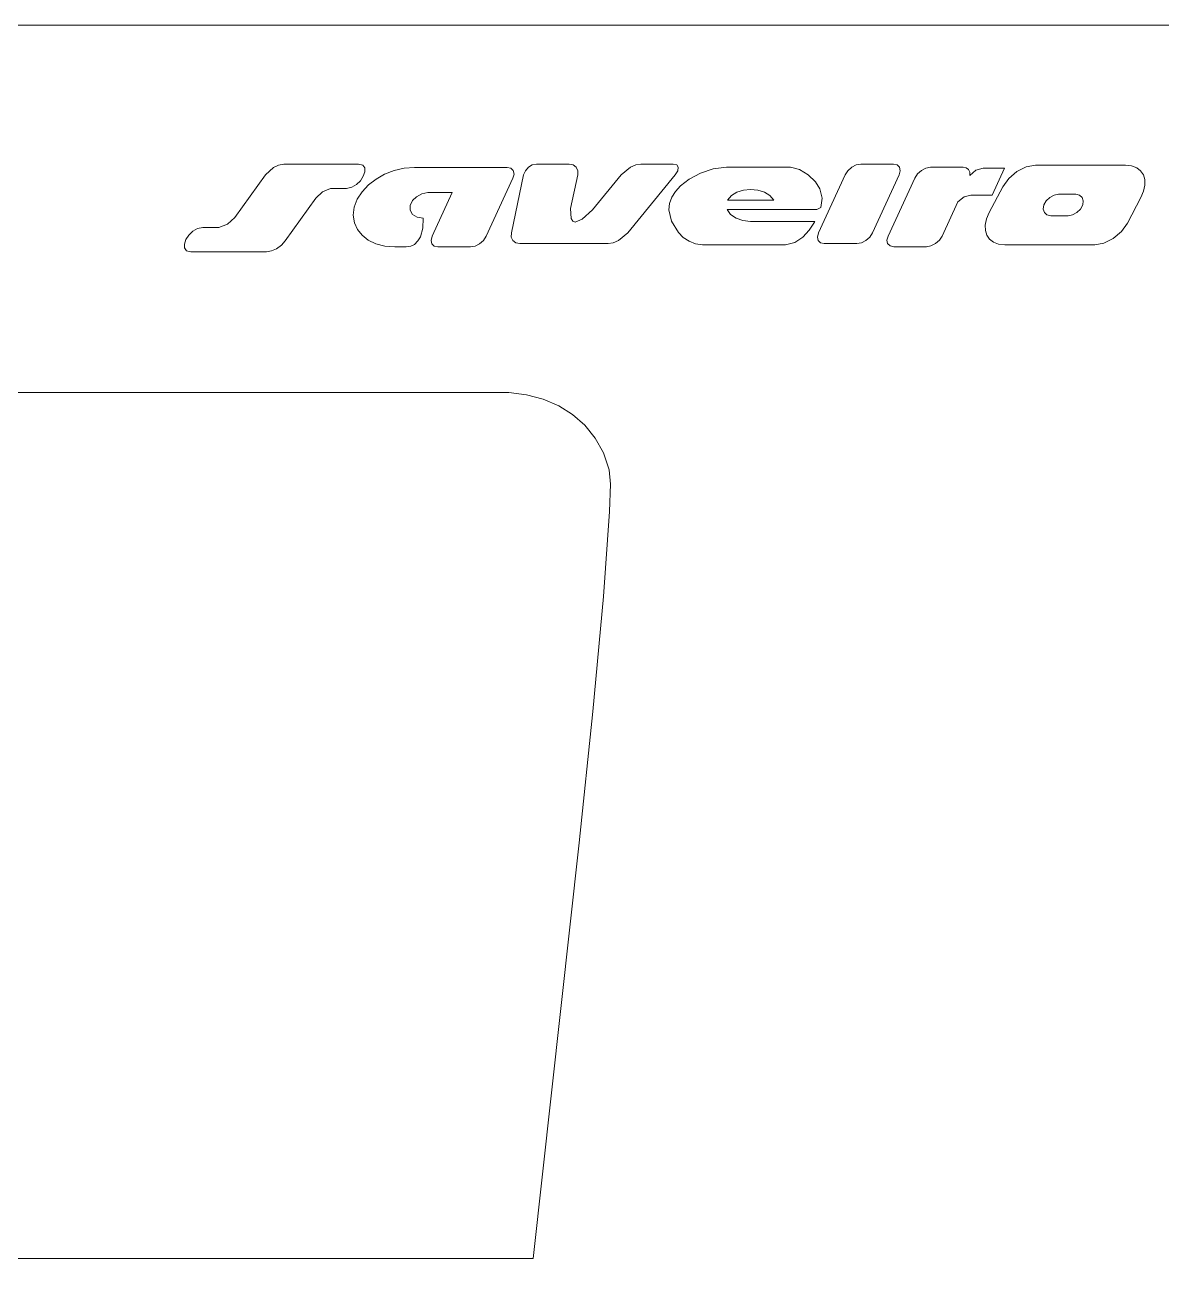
# Model space of a CAD drawing. Header units: centimetres. Extents: x -55 to 59, y -21 to 8.
# Drawn here: x 17.769 to 19.407, y -3.221 to -1.412 of the extents above; entities that cross this region are included whole.
import ezdxf

# ---------------------------------------------------------------- set-up
doc = ezdxf.new("R2010")
doc.units = ezdxf.units.CM
doc.header["$MEASUREMENT"] = 0
doc.layers.add('Camada 1', color=7, linetype='Continuous')

msp = doc.modelspace()

# ---------------------------------------------------------------- linework, layer by layer
at = {"layer": 'Camada 1', "color": 3, "lineweight": 9}
for points, knots in [([(11.0138, -4.35383), (11.0138, -4.35383), (11.00974, -3.73808), (11.00974, -3.73808), (11.00974, -3.73808), (11.00974, -3.73808), (11.01375, -3.73741), (11.01375, -3.73741), (11.01375, -3.73741), (11.01375, -3.73741), (10.21086, -3.73732), (10.21086, -3.73732), (10.21086, -3.73732), (10.21086, -3.73732), (10.16709, -3.52717), (10.16709, -3.52717), (10.16709, -3.52717), (10.16709, -3.52717), (10.13461, -3.34882), (10.13461, -3.34882), (10.13461, -3.34882), (10.13461, -3.34882), (10.11169, -3.19161), (10.11169, -3.19161), (10.11169, -3.19161), (10.11169, -3.19161), (10.09658, -3.04487), (10.09658, -3.04487), (10.09658, -3.04487), (10.09658, -3.04487), (10.08755, -2.89791), (10.08755, -2.89791), (10.08755, -2.89791), (10.08755, -2.89791), (10.08284, -2.74007), (10.08284, -2.74007), (10.08284, -2.74007), (10.08284, -2.74007), (10.07942, -2.34902), (10.07942, -2.34902), (10.07942, -2.34902), (10.07942, -2.34902), (10.12237, -2.3424), (10.12237, -2.3424), (10.12237, -2.3424), (10.12237, -2.3424), (10.19748, -1.94234), (10.19748, -1.94234), (10.19748, -1.94234), (10.19748, -1.94234), (10.26044, -1.41169), (10.26044, -1.41169), (10.26044, -1.41169), (10.26044, -1.41169), (20.18235, -1.4117), (20.18235, -1.4117), (20.18235, -1.4117), (20.18235, -1.4117), (20.23766, -1.93971), (20.23766, -1.93971), (20.23766, -1.93971), (20.23766, -1.93971), (20.31141, -2.33223), (20.31141, -2.33223), (20.31141, -2.33223), (20.31141, -2.33223), (20.35436, -2.33885), (20.35436, -2.33885), (20.35436, -2.33885), (20.35436, -2.33885), (20.35342, -2.5655), (20.35342, -2.5655), (20.35342, -2.5655), (20.35342, -2.5655), (20.35115, -2.7469), (20.35115, -2.7469), (20.35115, -2.7469), (20.35115, -2.7469), (20.34598, -2.89808), (20.34598, -2.89808), (20.34598, -2.89808), (20.34598, -2.89808), (20.33639, -3.03408), (20.33639, -3.03408), (20.33639, -3.03408), (20.33639, -3.03408), (20.32083, -3.16995), (20.32083, -3.16995), (20.32083, -3.16995), (20.32083, -3.16995), (20.29776, -3.32072), (20.29776, -3.32072), (20.29776, -3.32072), (20.29776, -3.32072), (20.26563, -3.50144), (20.26563, -3.50144), (20.26563, -3.50144), (20.26563, -3.50144), (20.22292, -3.72715), (20.22292, -3.72715), (20.22292, -3.72715), (20.22292, -3.72715), (19.43099, -3.72879), (19.43099, -3.72879), (19.43099, -3.72879), (19.43099, -3.72879), (19.43135, -4.35383), (19.43135, -4.35383), (19.43135, -4.35383), (19.43135, -4.35383), (11.0138, -4.35383), (11.0138, -4.35383)], [0, 0, 0, 0, 0.0344828, 0.0344828, 0.0344828, 0.0344828, 0.0689655, 0.0689655, 0.0689655, 0.0689655, 0.1034483, 0.1034483, 0.1034483, 0.1034483, 0.137931, 0.137931, 0.137931, 0.137931, 0.1724138, 0.1724138, 0.1724138, 0.1724138, 0.2068966, 0.2068966, 0.2068966, 0.2068966, 0.2413793, 0.2413793, 0.2413793, 0.2413793, 0.2758621, 0.2758621, 0.2758621, 0.2758621, 0.3103448, 0.3103448, 0.3103448, 0.3103448, 0.3448276, 0.3448276, 0.3448276, 0.3448276, 0.3793103, 0.3793103, 0.3793103, 0.3793103, 0.4137931, 0.4137931, 0.4137931, 0.4137931, 0.4482759, 0.4482759, 0.4482759, 0.4482759, 0.4827586, 0.4827586, 0.4827586, 0.4827586, 0.5172414, 0.5172414, 0.5172414, 0.5172414, 0.5517241, 0.5517241, 0.5517241, 0.5517241, 0.5862069, 0.5862069, 0.5862069, 0.5862069, 0.6206897, 0.6206897, 0.6206897, 0.6206897, 0.6551724, 0.6551724, 0.6551724, 0.6551724, 0.6896552, 0.6896552, 0.6896552, 0.6896552, 0.7241379, 0.7241379, 0.7241379, 0.7241379, 0.7586207, 0.7586207, 0.7586207, 0.7586207, 0.7931034, 0.7931034, 0.7931034, 0.7931034, 0.8275862, 0.8275862, 0.8275862, 0.8275862, 0.862069, 0.862069, 0.862069, 0.862069, 0.8965517, 0.8965517, 0.8965517, 0.8965517, 0.9310345, 0.9310345, 0.9310345, 0.9310345, 1, 1, 1, 1]), ([(11.83018, -2.09124), (11.83018, -2.09124), (11.94489, -3.18899), (11.94489, -3.18899), (11.94489, -3.18899), (11.94489, -3.18899), (18.50088, -3.189), (18.50088, -3.189), (18.50088, -3.189), (18.50088, -3.189), (18.56708, -2.59012), (18.56708, -2.59012), (18.56708, -2.59012), (18.56708, -2.59012), (18.58657, -2.40093), (18.58657, -2.40093), (18.58657, -2.40093), (18.58657, -2.40093), (18.60201, -2.23517), (18.60201, -2.23517), (18.60201, -2.23517), (18.60201, -2.23517), (18.61081, -2.11246), (18.61081, -2.11246), (18.61081, -2.11246), (18.61081, -2.11246), (18.6119, -2.07337), (18.6119, -2.07337), (18.6119, -2.07337), (18.6119, -2.07337), (18.61035, -2.05239), (18.61035, -2.05239), (18.61035, -2.05239), (18.61035, -2.05239), (18.60177, -2.02819), (18.60177, -2.02819), (18.60177, -2.02819), (18.60177, -2.02819), (18.58992, -2.00684), (18.58992, -2.00684), (18.58992, -2.00684), (18.58992, -2.00684), (18.57508, -1.98839), (18.57508, -1.98839), (18.57508, -1.98839), (18.57508, -1.98839), (18.55751, -1.97288), (18.55751, -1.97288), (18.55751, -1.97288), (18.55751, -1.97288), (18.53748, -1.96036), (18.53748, -1.96036), (18.53748, -1.96036), (18.53748, -1.96036), (18.51526, -1.95086), (18.51526, -1.95086), (18.51526, -1.95086), (18.51526, -1.95086), (18.49113, -1.94444), (18.49113, -1.94444), (18.49113, -1.94444), (18.49113, -1.94444), (18.46535, -1.94113), (18.46535, -1.94113), (18.46535, -1.94113), (18.46535, -1.94113), (11.98027, -1.94113), (11.98027, -1.94113), (11.98027, -1.94113), (11.98027, -1.94113), (11.94796, -1.946), (11.94796, -1.946), (11.94796, -1.946), (11.94796, -1.946), (11.9187, -1.95587), (11.9187, -1.95587), (11.9187, -1.95587), (11.9187, -1.95587), (11.89289, -1.97021), (11.89289, -1.97021), (11.89289, -1.97021), (11.89289, -1.97021), (11.87096, -1.98852), (11.87096, -1.98852), (11.87096, -1.98852), (11.87096, -1.98852), (11.85331, -2.01029), (11.85331, -2.01029), (11.85331, -2.01029), (11.85331, -2.01029), (11.84035, -2.03501), (11.84035, -2.03501), (11.84035, -2.03501), (11.84035, -2.03501), (11.8325, -2.06216), (11.8325, -2.06216), (11.8325, -2.06216), (11.8325, -2.06216), (11.83018, -2.09124), (11.83018, -2.09124)], [0, 0, 0, 0, 0.0384615, 0.0384615, 0.0384615, 0.0384615, 0.0769231, 0.0769231, 0.0769231, 0.0769231, 0.1153846, 0.1153846, 0.1153846, 0.1153846, 0.1538462, 0.1538462, 0.1538462, 0.1538462, 0.1923077, 0.1923077, 0.1923077, 0.1923077, 0.2307692, 0.2307692, 0.2307692, 0.2307692, 0.2692308, 0.2692308, 0.2692308, 0.2692308, 0.3076923, 0.3076923, 0.3076923, 0.3076923, 0.3461538, 0.3461538, 0.3461538, 0.3461538, 0.3846154, 0.3846154, 0.3846154, 0.3846154, 0.4230769, 0.4230769, 0.4230769, 0.4230769, 0.4615385, 0.4615385, 0.4615385, 0.4615385, 0.5, 0.5, 0.5, 0.5, 0.5384615, 0.5384615, 0.5384615, 0.5384615, 0.5769231, 0.5769231, 0.5769231, 0.5769231, 0.6153846, 0.6153846, 0.6153846, 0.6153846, 0.6538462, 0.6538462, 0.6538462, 0.6538462, 0.6923077, 0.6923077, 0.6923077, 0.6923077, 0.7307692, 0.7307692, 0.7307692, 0.7307692, 0.7692308, 0.7692308, 0.7692308, 0.7692308, 0.8076923, 0.8076923, 0.8076923, 0.8076923, 0.8461538, 0.8461538, 0.8461538, 0.8461538, 0.8846154, 0.8846154, 0.8846154, 0.8846154, 0.9230769, 0.9230769, 0.9230769, 0.9230769, 1, 1, 1, 1])]:
    msp.add_open_spline(points, degree=3, knots=knots, dxfattribs=at)
at = {"layer": 'Camada 1', "color": 1, "lineweight": 9}
for points, knots in [([(18.0171, -1.70487), (18.0171, -1.70487), (18.02464, -1.70337), (18.02464, -1.70337), (18.02464, -1.70337), (18.02464, -1.70337), (18.0476, -1.70337), (18.0476, -1.70337), (18.0476, -1.70337), (18.0476, -1.70337), (18.06009, -1.69864), (18.06009, -1.69864), (18.06009, -1.69864), (18.06009, -1.69864), (18.07081, -1.68909), (18.07081, -1.68909), (18.07081, -1.68909), (18.07081, -1.68909), (18.11474, -1.62754), (18.11474, -1.62754), (18.11474, -1.62754), (18.11474, -1.62754), (18.12627, -1.6169), (18.12627, -1.6169), (18.12627, -1.6169), (18.12627, -1.6169), (18.13365, -1.61336), (18.13365, -1.61336), (18.13365, -1.61336), (18.13365, -1.61336), (18.14132, -1.61201), (18.14132, -1.61201), (18.14132, -1.61201), (18.14132, -1.61201), (18.24886, -1.61201), (18.24886, -1.61201), (18.24886, -1.61201), (18.24886, -1.61201), (18.25498, -1.61352), (18.25498, -1.61352), (18.25498, -1.61352), (18.25498, -1.61352), (18.25792, -1.61747), (18.25792, -1.61747), (18.25792, -1.61747), (18.25792, -1.61747), (18.25808, -1.62307), (18.25808, -1.62307), (18.25808, -1.62307), (18.25808, -1.62307), (18.25587, -1.62948), (18.25587, -1.62948), (18.25587, -1.62948), (18.25587, -1.62948), (18.25172, -1.6359), (18.25172, -1.6359), (18.25172, -1.6359), (18.25172, -1.6359), (18.24602, -1.64149), (18.24602, -1.64149), (18.24602, -1.64149), (18.24602, -1.64149), (18.23919, -1.64545), (18.23919, -1.64545), (18.23919, -1.64545), (18.23919, -1.64545), (18.23164, -1.64695), (18.23164, -1.64695), (18.23164, -1.64695), (18.23164, -1.64695), (18.20845, -1.64695), (18.20845, -1.64695), (18.20845, -1.64695), (18.20845, -1.64695), (18.19712, -1.65207), (18.19712, -1.65207), (18.19712, -1.65207), (18.19712, -1.65207), (18.18763, -1.66089), (18.18763, -1.66089), (18.18763, -1.66089), (18.18763, -1.66089), (18.14345, -1.72278), (18.14345, -1.72278), (18.14345, -1.72278), (18.14345, -1.72278), (18.13782, -1.72894), (18.13782, -1.72894), (18.13782, -1.72894), (18.13782, -1.72894), (18.13091, -1.73386), (18.13091, -1.73386), (18.13091, -1.73386), (18.13091, -1.73386), (18.12345, -1.73712), (18.12345, -1.73712), (18.12345, -1.73712), (18.12345, -1.73712), (18.1162, -1.7383), (18.1162, -1.7383), (18.1162, -1.7383), (18.1162, -1.7383), (18.00743, -1.7383), (18.00743, -1.7383), (18.00743, -1.7383), (18.00743, -1.7383), (18.0013, -1.7368), (18.0013, -1.7368), (18.0013, -1.7368), (18.0013, -1.7368), (17.99836, -1.73284), (17.99836, -1.73284), (17.99836, -1.73284), (17.99836, -1.73284), (17.9982, -1.72725), (17.9982, -1.72725), (17.9982, -1.72725), (17.9982, -1.72725), (18.00041, -1.72083), (18.00041, -1.72083), (18.00041, -1.72083), (18.00041, -1.72083), (18.00457, -1.71442), (18.00457, -1.71442), (18.00457, -1.71442), (18.00457, -1.71442), (18.01027, -1.70883), (18.01027, -1.70883), (18.01027, -1.70883), (18.01027, -1.70883), (18.0171, -1.70487), (18.0171, -1.70487)], [0, 0, 0, 0, 0.0294118, 0.0294118, 0.0294118, 0.0294118, 0.0588235, 0.0588235, 0.0588235, 0.0588235, 0.0882353, 0.0882353, 0.0882353, 0.0882353, 0.1176471, 0.1176471, 0.1176471, 0.1176471, 0.1470588, 0.1470588, 0.1470588, 0.1470588, 0.1764706, 0.1764706, 0.1764706, 0.1764706, 0.2058824, 0.2058824, 0.2058824, 0.2058824, 0.2352941, 0.2352941, 0.2352941, 0.2352941, 0.2647059, 0.2647059, 0.2647059, 0.2647059, 0.2941176, 0.2941176, 0.2941176, 0.2941176, 0.3235294, 0.3235294, 0.3235294, 0.3235294, 0.3529412, 0.3529412, 0.3529412, 0.3529412, 0.3823529, 0.3823529, 0.3823529, 0.3823529, 0.4117647, 0.4117647, 0.4117647, 0.4117647, 0.4411765, 0.4411765, 0.4411765, 0.4411765, 0.4705882, 0.4705882, 0.4705882, 0.4705882, 0.5, 0.5, 0.5, 0.5, 0.5294118, 0.5294118, 0.5294118, 0.5294118, 0.5588235, 0.5588235, 0.5588235, 0.5588235, 0.5882353, 0.5882353, 0.5882353, 0.5882353, 0.6176471, 0.6176471, 0.6176471, 0.6176471, 0.6470588, 0.6470588, 0.6470588, 0.6470588, 0.6764706, 0.6764706, 0.6764706, 0.6764706, 0.7058824, 0.7058824, 0.7058824, 0.7058824, 0.7352941, 0.7352941, 0.7352941, 0.7352941, 0.7647059, 0.7647059, 0.7647059, 0.7647059, 0.7941176, 0.7941176, 0.7941176, 0.7941176, 0.8235294, 0.8235294, 0.8235294, 0.8235294, 0.8529412, 0.8529412, 0.8529412, 0.8529412, 0.8823529, 0.8823529, 0.8823529, 0.8823529, 0.9117647, 0.9117647, 0.9117647, 0.9117647, 0.9411765, 0.9411765, 0.9411765, 0.9411765, 1, 1, 1, 1]), ([(18.32968, -1.61679), (18.32968, -1.61679), (18.41619, -1.61679), (18.41619, -1.61679), (18.41619, -1.61679), (18.41619, -1.61679), (18.46316, -1.61679), (18.46316, -1.61679), (18.46316, -1.61679), (18.46316, -1.61679), (18.46861, -1.61801), (18.46861, -1.61801), (18.46861, -1.61801), (18.46861, -1.61801), (18.47201, -1.62134), (18.47201, -1.62134), (18.47201, -1.62134), (18.47201, -1.62134), (18.47308, -1.62627), (18.47308, -1.62627), (18.47308, -1.62627), (18.47308, -1.62627), (18.47153, -1.6323), (18.47153, -1.6323), (18.47153, -1.6323), (18.47153, -1.6323), (18.43304, -1.71586), (18.43304, -1.71586), (18.43304, -1.71586), (18.43304, -1.71586), (18.42904, -1.72188), (18.42904, -1.72188), (18.42904, -1.72188), (18.42904, -1.72188), (18.42344, -1.72681), (18.42344, -1.72681), (18.42344, -1.72681), (18.42344, -1.72681), (18.41697, -1.73015), (18.41697, -1.73015), (18.41697, -1.73015), (18.41697, -1.73015), (18.41039, -1.73137), (18.41039, -1.73137), (18.41039, -1.73137), (18.41039, -1.73137), (18.36342, -1.73137), (18.36342, -1.73137), (18.36342, -1.73137), (18.36342, -1.73137), (18.35796, -1.73015), (18.35796, -1.73015), (18.35796, -1.73015), (18.35796, -1.73015), (18.35457, -1.72681), (18.35457, -1.72681), (18.35457, -1.72681), (18.35457, -1.72681), (18.35351, -1.72188), (18.35351, -1.72188), (18.35351, -1.72188), (18.35351, -1.72188), (18.35505, -1.71586), (18.35505, -1.71586), (18.35505, -1.71586), (18.35505, -1.71586), (18.38398, -1.65304), (18.38398, -1.65304), (18.38398, -1.65304), (18.38398, -1.65304), (18.35323, -1.65304), (18.35323, -1.65304), (18.35323, -1.65304), (18.35323, -1.65304), (18.35118, -1.65297), (18.35118, -1.65297), (18.35118, -1.65297), (18.35118, -1.65297), (18.34909, -1.65304), (18.34909, -1.65304), (18.34909, -1.65304), (18.34909, -1.65304), (18.34027, -1.6549), (18.34027, -1.6549), (18.34027, -1.6549), (18.34027, -1.6549), (18.33251, -1.65892), (18.33251, -1.65892), (18.33251, -1.65892), (18.33251, -1.65892), (18.32658, -1.66458), (18.32658, -1.66458), (18.32658, -1.66458), (18.32658, -1.66458), (18.32325, -1.6714), (18.32325, -1.6714), (18.32325, -1.6714), (18.32325, -1.6714), (18.3233, -1.67858), (18.3233, -1.67858), (18.3233, -1.67858), (18.3233, -1.67858), (18.32685, -1.68444), (18.32685, -1.68444), (18.32685, -1.68444), (18.32685, -1.68444), (18.33329, -1.6884), (18.33329, -1.6884), (18.33329, -1.6884), (18.33329, -1.6884), (18.34203, -1.68985), (18.34203, -1.68985), (18.34203, -1.68985), (18.34203, -1.68985), (18.34181, -1.70432), (18.34181, -1.70432), (18.34181, -1.70432), (18.34181, -1.70432), (18.33818, -1.71682), (18.33818, -1.71682), (18.33818, -1.71682), (18.33818, -1.71682), (18.3347, -1.72275), (18.3347, -1.72275), (18.3347, -1.72275), (18.3347, -1.72275), (18.32979, -1.72786), (18.32979, -1.72786), (18.32979, -1.72786), (18.32979, -1.72786), (18.32443, -1.73042), (18.32443, -1.73042), (18.32443, -1.73042), (18.32443, -1.73042), (18.31764, -1.73141), (18.31764, -1.73141), (18.31764, -1.73141), (18.31764, -1.73141), (18.30126, -1.73137), (18.30126, -1.73137), (18.30126, -1.73137), (18.30126, -1.73137), (18.28692, -1.73021), (18.28692, -1.73021), (18.28692, -1.73021), (18.28692, -1.73021), (18.27412, -1.72687), (18.27412, -1.72687), (18.27412, -1.72687), (18.27412, -1.72687), (18.2631, -1.72159), (18.2631, -1.72159), (18.2631, -1.72159), (18.2631, -1.72159), (18.25409, -1.71459), (18.25409, -1.71459), (18.25409, -1.71459), (18.25409, -1.71459), (18.24733, -1.70611), (18.24733, -1.70611), (18.24733, -1.70611), (18.24733, -1.70611), (18.24306, -1.69638), (18.24306, -1.69638), (18.24306, -1.69638), (18.24306, -1.69638), (18.24149, -1.68562), (18.24149, -1.68562), (18.24149, -1.68562), (18.24149, -1.68562), (18.24289, -1.67407), (18.24289, -1.67407), (18.24289, -1.67407), (18.24289, -1.67407), (18.24723, -1.66252), (18.24723, -1.66252), (18.24723, -1.66252), (18.24723, -1.66252), (18.25412, -1.65177), (18.25412, -1.65177), (18.25412, -1.65177), (18.25412, -1.65177), (18.26323, -1.64204), (18.26323, -1.64204), (18.26323, -1.64204), (18.26323, -1.64204), (18.2742, -1.63356), (18.2742, -1.63356), (18.2742, -1.63356), (18.2742, -1.63356), (18.28667, -1.62657), (18.28667, -1.62657), (18.28667, -1.62657), (18.28667, -1.62657), (18.30031, -1.62129), (18.30031, -1.62129), (18.30031, -1.62129), (18.30031, -1.62129), (18.31476, -1.61795), (18.31476, -1.61795), (18.31476, -1.61795), (18.31476, -1.61795), (18.32968, -1.61679), (18.32968, -1.61679)], [0, 0, 0, 0, 0.0192308, 0.0192308, 0.0192308, 0.0192308, 0.0384615, 0.0384615, 0.0384615, 0.0384615, 0.0576923, 0.0576923, 0.0576923, 0.0576923, 0.0769231, 0.0769231, 0.0769231, 0.0769231, 0.0961538, 0.0961538, 0.0961538, 0.0961538, 0.1153846, 0.1153846, 0.1153846, 0.1153846, 0.1346154, 0.1346154, 0.1346154, 0.1346154, 0.1538462, 0.1538462, 0.1538462, 0.1538462, 0.1730769, 0.1730769, 0.1730769, 0.1730769, 0.1923077, 0.1923077, 0.1923077, 0.1923077, 0.2115385, 0.2115385, 0.2115385, 0.2115385, 0.2307692, 0.2307692, 0.2307692, 0.2307692, 0.25, 0.25, 0.25, 0.25, 0.2692308, 0.2692308, 0.2692308, 0.2692308, 0.2884615, 0.2884615, 0.2884615, 0.2884615, 0.3076923, 0.3076923, 0.3076923, 0.3076923, 0.3269231, 0.3269231, 0.3269231, 0.3269231, 0.3461538, 0.3461538, 0.3461538, 0.3461538, 0.3653846, 0.3653846, 0.3653846, 0.3653846, 0.3846154, 0.3846154, 0.3846154, 0.3846154, 0.4038462, 0.4038462, 0.4038462, 0.4038462, 0.4230769, 0.4230769, 0.4230769, 0.4230769, 0.4423077, 0.4423077, 0.4423077, 0.4423077, 0.4615385, 0.4615385, 0.4615385, 0.4615385, 0.4807692, 0.4807692, 0.4807692, 0.4807692, 0.5, 0.5, 0.5, 0.5, 0.5192308, 0.5192308, 0.5192308, 0.5192308, 0.5384615, 0.5384615, 0.5384615, 0.5384615, 0.5576923, 0.5576923, 0.5576923, 0.5576923, 0.5769231, 0.5769231, 0.5769231, 0.5769231, 0.5961538, 0.5961538, 0.5961538, 0.5961538, 0.6153846, 0.6153846, 0.6153846, 0.6153846, 0.6346154, 0.6346154, 0.6346154, 0.6346154, 0.6538462, 0.6538462, 0.6538462, 0.6538462, 0.6730769, 0.6730769, 0.6730769, 0.6730769, 0.6923077, 0.6923077, 0.6923077, 0.6923077, 0.7115385, 0.7115385, 0.7115385, 0.7115385, 0.7307692, 0.7307692, 0.7307692, 0.7307692, 0.75, 0.75, 0.75, 0.75, 0.7692308, 0.7692308, 0.7692308, 0.7692308, 0.7884615, 0.7884615, 0.7884615, 0.7884615, 0.8076923, 0.8076923, 0.8076923, 0.8076923, 0.8269231, 0.8269231, 0.8269231, 0.8269231, 0.8461538, 0.8461538, 0.8461538, 0.8461538, 0.8653846, 0.8653846, 0.8653846, 0.8653846, 0.8846154, 0.8846154, 0.8846154, 0.8846154, 0.9038462, 0.9038462, 0.9038462, 0.9038462, 0.9230769, 0.9230769, 0.9230769, 0.9230769, 0.9423077, 0.9423077, 0.9423077, 0.9423077, 0.9615385, 0.9615385, 0.9615385, 0.9615385, 1, 1, 1, 1]), ([(18.64855, -1.61324), (18.64855, -1.61324), (18.65558, -1.61201), (18.65558, -1.61201), (18.65558, -1.61201), (18.65558, -1.61201), (18.70255, -1.61201), (18.70255, -1.61201), (18.70255, -1.61201), (18.70255, -1.61201), (18.70757, -1.61324), (18.70757, -1.61324), (18.70757, -1.61324), (18.70757, -1.61324), (18.70978, -1.61658), (18.70978, -1.61658), (18.70978, -1.61658), (18.70978, -1.61658), (18.70907, -1.62151), (18.70907, -1.62151), (18.70907, -1.62151), (18.70907, -1.62151), (18.70537, -1.62754), (18.70537, -1.62754), (18.70537, -1.62754), (18.70537, -1.62754), (18.63695, -1.7111), (18.63695, -1.7111), (18.63695, -1.7111), (18.63695, -1.7111), (18.62342, -1.72205), (18.62342, -1.72205), (18.62342, -1.72205), (18.62342, -1.72205), (18.61576, -1.72539), (18.61576, -1.72539), (18.61576, -1.72539), (18.61576, -1.72539), (18.60874, -1.72661), (18.60874, -1.72661), (18.60874, -1.72661), (18.60874, -1.72661), (18.56934, -1.72661), (18.56934, -1.72661), (18.56934, -1.72661), (18.56934, -1.72661), (18.5679, -1.72661), (18.5679, -1.72661), (18.5679, -1.72661), (18.5679, -1.72661), (18.56649, -1.72661), (18.56649, -1.72661), (18.56649, -1.72661), (18.56649, -1.72661), (18.56511, -1.72661), (18.56511, -1.72661), (18.56511, -1.72661), (18.56511, -1.72661), (18.56373, -1.72661), (18.56373, -1.72661), (18.56373, -1.72661), (18.56373, -1.72661), (18.56238, -1.72661), (18.56238, -1.72661), (18.56238, -1.72661), (18.56238, -1.72661), (18.56178, -1.72661), (18.56178, -1.72661), (18.56178, -1.72661), (18.56178, -1.72661), (18.52842, -1.72661), (18.52842, -1.72661), (18.52842, -1.72661), (18.52842, -1.72661), (18.52796, -1.72661), (18.52796, -1.72661), (18.52796, -1.72661), (18.52796, -1.72661), (18.52749, -1.72661), (18.52749, -1.72661), (18.52749, -1.72661), (18.52749, -1.72661), (18.52705, -1.72661), (18.52705, -1.72661), (18.52705, -1.72661), (18.52705, -1.72661), (18.52663, -1.72661), (18.52663, -1.72661), (18.52663, -1.72661), (18.52663, -1.72661), (18.52624, -1.72661), (18.52624, -1.72661), (18.52624, -1.72661), (18.52624, -1.72661), (18.52585, -1.72661), (18.52585, -1.72661), (18.52585, -1.72661), (18.52585, -1.72661), (18.5255, -1.72661), (18.5255, -1.72661), (18.5255, -1.72661), (18.5255, -1.72661), (18.52518, -1.72661), (18.52518, -1.72661), (18.52518, -1.72661), (18.52518, -1.72661), (18.52487, -1.72661), (18.52487, -1.72661), (18.52487, -1.72661), (18.52487, -1.72661), (18.52459, -1.72661), (18.52459, -1.72661), (18.52459, -1.72661), (18.52459, -1.72661), (18.52434, -1.72661), (18.52434, -1.72661), (18.52434, -1.72661), (18.52434, -1.72661), (18.52409, -1.72661), (18.52409, -1.72661), (18.52409, -1.72661), (18.52409, -1.72661), (18.52387, -1.72661), (18.52387, -1.72661), (18.52387, -1.72661), (18.52387, -1.72661), (18.52369, -1.72661), (18.52369, -1.72661), (18.52369, -1.72661), (18.52369, -1.72661), (18.52351, -1.72661), (18.52351, -1.72661), (18.52351, -1.72661), (18.52351, -1.72661), (18.52336, -1.72661), (18.52336, -1.72661), (18.52336, -1.72661), (18.52336, -1.72661), (18.52302, -1.72661), (18.52302, -1.72661), (18.52302, -1.72661), (18.52302, -1.72661), (18.48143, -1.72661), (18.48143, -1.72661), (18.48143, -1.72661), (18.48143, -1.72661), (18.47567, -1.72539), (18.47567, -1.72539), (18.47567, -1.72539), (18.47567, -1.72539), (18.47144, -1.72205), (18.47144, -1.72205), (18.47144, -1.72205), (18.47144, -1.72205), (18.46915, -1.71712), (18.46915, -1.71712), (18.46915, -1.71712), (18.46915, -1.71712), (18.4692, -1.7111), (18.4692, -1.7111), (18.4692, -1.7111), (18.4692, -1.7111), (18.48689, -1.62754), (18.48689, -1.62754), (18.48689, -1.62754), (18.48689, -1.62754), (18.48939, -1.62151), (18.48939, -1.62151), (18.48939, -1.62151), (18.48939, -1.62151), (18.49376, -1.61658), (18.49376, -1.61658), (18.49376, -1.61658), (18.49376, -1.61658), (18.4994, -1.61324), (18.4994, -1.61324), (18.4994, -1.61324), (18.4994, -1.61324), (18.50568, -1.61201), (18.50568, -1.61201), (18.50568, -1.61201), (18.50568, -1.61201), (18.55265, -1.61201), (18.55265, -1.61201), (18.55265, -1.61201), (18.55265, -1.61201), (18.55841, -1.61324), (18.55841, -1.61324), (18.55841, -1.61324), (18.55841, -1.61324), (18.56264, -1.61658), (18.56264, -1.61658), (18.56264, -1.61658), (18.56264, -1.61658), (18.56493, -1.62151), (18.56493, -1.62151), (18.56493, -1.62151), (18.56493, -1.62151), (18.56488, -1.62754), (18.56488, -1.62754), (18.56488, -1.62754), (18.56488, -1.62754), (18.55467, -1.6758), (18.55467, -1.6758), (18.55467, -1.6758), (18.55467, -1.6758), (18.55548, -1.69051), (18.55548, -1.69051), (18.55548, -1.69051), (18.55548, -1.69051), (18.55765, -1.69431), (18.55765, -1.69431), (18.55765, -1.69431), (18.55765, -1.69431), (18.56101, -1.69574), (18.56101, -1.69574), (18.56101, -1.69574), (18.56101, -1.69574), (18.57127, -1.6915), (18.57127, -1.6915), (18.57127, -1.6915), (18.57127, -1.6915), (18.58625, -1.67777), (18.58625, -1.67777), (18.58625, -1.67777), (18.58625, -1.67777), (18.62737, -1.62754), (18.62737, -1.62754), (18.62737, -1.62754), (18.62737, -1.62754), (18.64089, -1.61658), (18.64089, -1.61658), (18.64089, -1.61658), (18.64089, -1.61658), (18.64855, -1.61324), (18.64855, -1.61324)], [0, 0, 0, 0, 0.0166667, 0.0166667, 0.0166667, 0.0166667, 0.0333333, 0.0333333, 0.0333333, 0.0333333, 0.05, 0.05, 0.05, 0.05, 0.0666667, 0.0666667, 0.0666667, 0.0666667, 0.0833333, 0.0833333, 0.0833333, 0.0833333, 0.1, 0.1, 0.1, 0.1, 0.1166667, 0.1166667, 0.1166667, 0.1166667, 0.1333333, 0.1333333, 0.1333333, 0.1333333, 0.15, 0.15, 0.15, 0.15, 0.1666667, 0.1666667, 0.1666667, 0.1666667, 0.1833333, 0.1833333, 0.1833333, 0.1833333, 0.2, 0.2, 0.2, 0.2, 0.2166667, 0.2166667, 0.2166667, 0.2166667, 0.2333333, 0.2333333, 0.2333333, 0.2333333, 0.25, 0.25, 0.25, 0.25, 0.2666667, 0.2666667, 0.2666667, 0.2666667, 0.2833333, 0.2833333, 0.2833333, 0.2833333, 0.3, 0.3, 0.3, 0.3, 0.3166667, 0.3166667, 0.3166667, 0.3166667, 0.3333333, 0.3333333, 0.3333333, 0.3333333, 0.35, 0.35, 0.35, 0.35, 0.3666667, 0.3666667, 0.3666667, 0.3666667, 0.3833333, 0.3833333, 0.3833333, 0.3833333, 0.4, 0.4, 0.4, 0.4, 0.4166667, 0.4166667, 0.4166667, 0.4166667, 0.4333333, 0.4333333, 0.4333333, 0.4333333, 0.45, 0.45, 0.45, 0.45, 0.4666667, 0.4666667, 0.4666667, 0.4666667, 0.4833333, 0.4833333, 0.4833333, 0.4833333, 0.5, 0.5, 0.5, 0.5, 0.5166667, 0.5166667, 0.5166667, 0.5166667, 0.5333333, 0.5333333, 0.5333333, 0.5333333, 0.55, 0.55, 0.55, 0.55, 0.5666667, 0.5666667, 0.5666667, 0.5666667, 0.5833333, 0.5833333, 0.5833333, 0.5833333, 0.6, 0.6, 0.6, 0.6, 0.6166667, 0.6166667, 0.6166667, 0.6166667, 0.6333333, 0.6333333, 0.6333333, 0.6333333, 0.65, 0.65, 0.65, 0.65, 0.6666667, 0.6666667, 0.6666667, 0.6666667, 0.6833333, 0.6833333, 0.6833333, 0.6833333, 0.7, 0.7, 0.7, 0.7, 0.7166667, 0.7166667, 0.7166667, 0.7166667, 0.7333333, 0.7333333, 0.7333333, 0.7333333, 0.75, 0.75, 0.75, 0.75, 0.7666667, 0.7666667, 0.7666667, 0.7666667, 0.7833333, 0.7833333, 0.7833333, 0.7833333, 0.8, 0.8, 0.8, 0.8, 0.8166667, 0.8166667, 0.8166667, 0.8166667, 0.8333333, 0.8333333, 0.8333333, 0.8333333, 0.85, 0.85, 0.85, 0.85, 0.8666667, 0.8666667, 0.8666667, 0.8666667, 0.8833333, 0.8833333, 0.8833333, 0.8833333, 0.9, 0.9, 0.9, 0.9, 0.9166667, 0.9166667, 0.9166667, 0.9166667, 0.9333333, 0.9333333, 0.9333333, 0.9333333, 0.95, 0.95, 0.95, 0.95, 0.9666667, 0.9666667, 0.9666667, 0.9666667, 1, 1, 1, 1]), ([(18.87126, -1.61655), (18.87126, -1.61655), (18.779, -1.61655), (18.779, -1.61655), (18.779, -1.61655), (18.779, -1.61655), (18.75982, -1.61895), (18.75982, -1.61895), (18.75982, -1.61895), (18.75982, -1.61895), (18.74161, -1.62518), (18.74161, -1.62518), (18.74161, -1.62518), (18.74161, -1.62518), (18.7256, -1.63384), (18.7256, -1.63384), (18.7256, -1.63384), (18.7256, -1.63384), (18.71305, -1.64349), (18.71305, -1.64349), (18.71305, -1.64349), (18.71305, -1.64349), (18.70591, -1.65127), (18.70591, -1.65127), (18.70591, -1.65127), (18.70591, -1.65127), (18.70061, -1.65965), (18.70061, -1.65965), (18.70061, -1.65965), (18.70061, -1.65965), (18.69732, -1.66855), (18.69732, -1.66855), (18.69732, -1.66855), (18.69732, -1.66855), (18.69618, -1.67787), (18.69618, -1.67787), (18.69618, -1.67787), (18.69618, -1.67787), (18.69983, -1.69437), (18.69983, -1.69437), (18.69983, -1.69437), (18.69983, -1.69437), (18.70992, -1.71072), (18.70992, -1.71072), (18.70992, -1.71072), (18.70992, -1.71072), (18.71699, -1.71768), (18.71699, -1.71768), (18.71699, -1.71768), (18.71699, -1.71768), (18.7252, -1.72323), (18.7252, -1.72323), (18.7252, -1.72323), (18.7252, -1.72323), (18.73439, -1.72689), (18.73439, -1.72689), (18.73439, -1.72689), (18.73439, -1.72689), (18.74441, -1.72822), (18.74441, -1.72822), (18.74441, -1.72822), (18.74441, -1.72822), (18.86431, -1.72822), (18.86431, -1.72822), (18.86431, -1.72822), (18.86431, -1.72822), (18.87757, -1.72512), (18.87757, -1.72512), (18.87757, -1.72512), (18.87757, -1.72512), (18.88916, -1.71738), (18.88916, -1.71738), (18.88916, -1.71738), (18.88916, -1.71738), (18.8985, -1.70732), (18.8985, -1.70732), (18.8985, -1.70732), (18.8985, -1.70732), (18.90505, -1.69725), (18.90505, -1.69725), (18.90505, -1.69725), (18.90505, -1.69725), (18.90642, -1.69448), (18.90642, -1.69448), (18.90642, -1.69448), (18.90642, -1.69448), (18.81402, -1.69463), (18.81402, -1.69463), (18.81402, -1.69463), (18.81402, -1.69463), (18.8029, -1.69343), (18.8029, -1.69343), (18.8029, -1.69343), (18.8029, -1.69343), (18.79295, -1.68998), (18.79295, -1.68998), (18.79295, -1.68998), (18.79295, -1.68998), (18.78505, -1.68455), (18.78505, -1.68455), (18.78505, -1.68455), (18.78505, -1.68455), (18.7801, -1.6774), (18.7801, -1.6774), (18.7801, -1.6774), (18.7801, -1.6774), (18.9094, -1.6774), (18.9094, -1.6774), (18.9094, -1.6774), (18.9094, -1.6774), (18.91517, -1.67464), (18.91517, -1.67464), (18.91517, -1.67464), (18.91517, -1.67464), (18.91729, -1.66102), (18.91729, -1.66102), (18.91729, -1.66102), (18.91729, -1.66102), (18.91387, -1.6475), (18.91387, -1.6475), (18.91387, -1.6475), (18.91387, -1.6475), (18.90747, -1.63759), (18.90747, -1.63759), (18.90747, -1.63759), (18.90747, -1.63759), (18.89698, -1.62752), (18.89698, -1.62752), (18.89698, -1.62752), (18.89698, -1.62752), (18.88429, -1.6197), (18.88429, -1.6197), (18.88429, -1.6197), (18.88429, -1.6197), (18.87126, -1.61655), (18.87126, -1.61655)], [0, 0, 0, 0, 0.0285714, 0.0285714, 0.0285714, 0.0285714, 0.0571429, 0.0571429, 0.0571429, 0.0571429, 0.0857143, 0.0857143, 0.0857143, 0.0857143, 0.1142857, 0.1142857, 0.1142857, 0.1142857, 0.1428571, 0.1428571, 0.1428571, 0.1428571, 0.1714286, 0.1714286, 0.1714286, 0.1714286, 0.2, 0.2, 0.2, 0.2, 0.2285714, 0.2285714, 0.2285714, 0.2285714, 0.2571429, 0.2571429, 0.2571429, 0.2571429, 0.2857143, 0.2857143, 0.2857143, 0.2857143, 0.3142857, 0.3142857, 0.3142857, 0.3142857, 0.3428571, 0.3428571, 0.3428571, 0.3428571, 0.3714286, 0.3714286, 0.3714286, 0.3714286, 0.4, 0.4, 0.4, 0.4, 0.4285714, 0.4285714, 0.4285714, 0.4285714, 0.4571429, 0.4571429, 0.4571429, 0.4571429, 0.4857143, 0.4857143, 0.4857143, 0.4857143, 0.5142857, 0.5142857, 0.5142857, 0.5142857, 0.5428571, 0.5428571, 0.5428571, 0.5428571, 0.5714286, 0.5714286, 0.5714286, 0.5714286, 0.6, 0.6, 0.6, 0.6, 0.6285714, 0.6285714, 0.6285714, 0.6285714, 0.6571429, 0.6571429, 0.6571429, 0.6571429, 0.6857143, 0.6857143, 0.6857143, 0.6857143, 0.7142857, 0.7142857, 0.7142857, 0.7142857, 0.7428571, 0.7428571, 0.7428571, 0.7428571, 0.7714286, 0.7714286, 0.7714286, 0.7714286, 0.8, 0.8, 0.8, 0.8, 0.8285714, 0.8285714, 0.8285714, 0.8285714, 0.8571429, 0.8571429, 0.8571429, 0.8571429, 0.8857143, 0.8857143, 0.8857143, 0.8857143, 0.9142857, 0.9142857, 0.9142857, 0.9142857, 0.9428571, 0.9428571, 0.9428571, 0.9428571, 1, 1, 1, 1]), ([(18.96618, -1.61324), (18.96618, -1.61324), (18.97277, -1.61201), (18.97277, -1.61201), (18.97277, -1.61201), (18.97277, -1.61201), (19.01973, -1.61201), (19.01973, -1.61201), (19.01973, -1.61201), (19.01973, -1.61201), (19.02519, -1.61324), (19.02519, -1.61324), (19.02519, -1.61324), (19.02519, -1.61324), (19.02859, -1.61658), (19.02859, -1.61658), (19.02859, -1.61658), (19.02859, -1.61658), (19.02966, -1.62151), (19.02966, -1.62151), (19.02966, -1.62151), (19.02966, -1.62151), (19.02811, -1.62754), (19.02811, -1.62754), (19.02811, -1.62754), (19.02811, -1.62754), (18.98962, -1.7111), (18.98962, -1.7111), (18.98962, -1.7111), (18.98962, -1.7111), (18.98563, -1.71712), (18.98563, -1.71712), (18.98563, -1.71712), (18.98563, -1.71712), (18.98003, -1.72205), (18.98003, -1.72205), (18.98003, -1.72205), (18.98003, -1.72205), (18.97356, -1.72539), (18.97356, -1.72539), (18.97356, -1.72539), (18.97356, -1.72539), (18.96696, -1.72661), (18.96696, -1.72661), (18.96696, -1.72661), (18.96696, -1.72661), (18.92, -1.72661), (18.92, -1.72661), (18.92, -1.72661), (18.92, -1.72661), (18.91454, -1.72539), (18.91454, -1.72539), (18.91454, -1.72539), (18.91454, -1.72539), (18.91115, -1.72205), (18.91115, -1.72205), (18.91115, -1.72205), (18.91115, -1.72205), (18.91009, -1.71712), (18.91009, -1.71712), (18.91009, -1.71712), (18.91009, -1.71712), (18.91164, -1.7111), (18.91164, -1.7111), (18.91164, -1.7111), (18.91164, -1.7111), (18.95011, -1.62754), (18.95011, -1.62754), (18.95011, -1.62754), (18.95011, -1.62754), (18.95411, -1.62151), (18.95411, -1.62151), (18.95411, -1.62151), (18.95411, -1.62151), (18.95971, -1.61658), (18.95971, -1.61658), (18.95971, -1.61658), (18.95971, -1.61658), (18.96618, -1.61324), (18.96618, -1.61324)], [0, 0, 0, 0, 0.047619, 0.047619, 0.047619, 0.047619, 0.0952381, 0.0952381, 0.0952381, 0.0952381, 0.1428571, 0.1428571, 0.1428571, 0.1428571, 0.1904762, 0.1904762, 0.1904762, 0.1904762, 0.2380952, 0.2380952, 0.2380952, 0.2380952, 0.2857143, 0.2857143, 0.2857143, 0.2857143, 0.3333333, 0.3333333, 0.3333333, 0.3333333, 0.3809524, 0.3809524, 0.3809524, 0.3809524, 0.4285714, 0.4285714, 0.4285714, 0.4285714, 0.4761905, 0.4761905, 0.4761905, 0.4761905, 0.5238095, 0.5238095, 0.5238095, 0.5238095, 0.5714286, 0.5714286, 0.5714286, 0.5714286, 0.6190476, 0.6190476, 0.6190476, 0.6190476, 0.6666667, 0.6666667, 0.6666667, 0.6666667, 0.7142857, 0.7142857, 0.7142857, 0.7142857, 0.7619048, 0.7619048, 0.7619048, 0.7619048, 0.8095238, 0.8095238, 0.8095238, 0.8095238, 0.8571429, 0.8571429, 0.8571429, 0.8571429, 0.9047619, 0.9047619, 0.9047619, 0.9047619, 1, 1, 1, 1]), ([(19.06645, -1.61778), (19.06645, -1.61778), (19.07304, -1.61655), (19.07304, -1.61655), (19.07304, -1.61655), (19.07304, -1.61655), (19.12, -1.61655), (19.12, -1.61655), (19.12, -1.61655), (19.12, -1.61655), (19.12475, -1.61744), (19.12475, -1.61744), (19.12475, -1.61744), (19.12475, -1.61744), (19.12805, -1.61988), (19.12805, -1.61988), (19.12805, -1.61988), (19.12805, -1.61988), (19.12974, -1.62358), (19.12974, -1.62358), (19.12974, -1.62358), (19.12974, -1.62358), (19.12966, -1.62823), (19.12966, -1.62823), (19.12966, -1.62823), (19.12966, -1.62823), (19.13867, -1.62079), (19.13867, -1.62079), (19.13867, -1.62079), (19.13867, -1.62079), (19.14906, -1.61787), (19.14906, -1.61787), (19.14906, -1.61787), (19.14906, -1.61787), (19.17995, -1.61787), (19.17995, -1.61787), (19.17995, -1.61787), (19.17995, -1.61787), (19.16206, -1.65669), (19.16206, -1.65669), (19.16206, -1.65669), (19.16206, -1.65669), (19.13128, -1.65669), (19.13128, -1.65669), (19.13128, -1.65669), (19.13128, -1.65669), (19.12145, -1.65933), (19.12145, -1.65933), (19.12145, -1.65933), (19.12145, -1.65933), (19.11269, -1.66611), (19.11269, -1.66611), (19.11269, -1.66611), (19.11269, -1.66611), (19.08989, -1.71563), (19.08989, -1.71563), (19.08989, -1.71563), (19.08989, -1.71563), (19.08589, -1.72165), (19.08589, -1.72165), (19.08589, -1.72165), (19.08589, -1.72165), (19.08029, -1.72658), (19.08029, -1.72658), (19.08029, -1.72658), (19.08029, -1.72658), (19.07382, -1.72992), (19.07382, -1.72992), (19.07382, -1.72992), (19.07382, -1.72992), (19.06724, -1.73114), (19.06724, -1.73114), (19.06724, -1.73114), (19.06724, -1.73114), (19.02028, -1.73114), (19.02028, -1.73114), (19.02028, -1.73114), (19.02028, -1.73114), (19.01481, -1.72992), (19.01481, -1.72992), (19.01481, -1.72992), (19.01481, -1.72992), (19.01141, -1.72658), (19.01141, -1.72658), (19.01141, -1.72658), (19.01141, -1.72658), (19.01036, -1.72165), (19.01036, -1.72165), (19.01036, -1.72165), (19.01036, -1.72165), (19.01191, -1.71563), (19.01191, -1.71563), (19.01191, -1.71563), (19.01191, -1.71563), (19.05037, -1.63207), (19.05037, -1.63207), (19.05037, -1.63207), (19.05037, -1.63207), (19.05437, -1.62604), (19.05437, -1.62604), (19.05437, -1.62604), (19.05437, -1.62604), (19.05998, -1.62111), (19.05998, -1.62111), (19.05998, -1.62111), (19.05998, -1.62111), (19.06645, -1.61778), (19.06645, -1.61778)], [0, 0, 0, 0, 0.0357143, 0.0357143, 0.0357143, 0.0357143, 0.0714286, 0.0714286, 0.0714286, 0.0714286, 0.1071429, 0.1071429, 0.1071429, 0.1071429, 0.1428571, 0.1428571, 0.1428571, 0.1428571, 0.1785714, 0.1785714, 0.1785714, 0.1785714, 0.2142857, 0.2142857, 0.2142857, 0.2142857, 0.25, 0.25, 0.25, 0.25, 0.2857143, 0.2857143, 0.2857143, 0.2857143, 0.3214286, 0.3214286, 0.3214286, 0.3214286, 0.3571429, 0.3571429, 0.3571429, 0.3571429, 0.3928571, 0.3928571, 0.3928571, 0.3928571, 0.4285714, 0.4285714, 0.4285714, 0.4285714, 0.4642857, 0.4642857, 0.4642857, 0.4642857, 0.5, 0.5, 0.5, 0.5, 0.5357143, 0.5357143, 0.5357143, 0.5357143, 0.5714286, 0.5714286, 0.5714286, 0.5714286, 0.6071429, 0.6071429, 0.6071429, 0.6071429, 0.6428571, 0.6428571, 0.6428571, 0.6428571, 0.6785714, 0.6785714, 0.6785714, 0.6785714, 0.7142857, 0.7142857, 0.7142857, 0.7142857, 0.75, 0.75, 0.75, 0.75, 0.7857143, 0.7857143, 0.7857143, 0.7857143, 0.8214286, 0.8214286, 0.8214286, 0.8214286, 0.8571429, 0.8571429, 0.8571429, 0.8571429, 0.8928571, 0.8928571, 0.8928571, 0.8928571, 0.9285714, 0.9285714, 0.9285714, 0.9285714, 1, 1, 1, 1]), ([(19.21106, -1.61607), (19.21106, -1.61607), (19.22438, -1.61362), (19.22438, -1.61362), (19.22438, -1.61362), (19.22438, -1.61362), (19.35409, -1.61362), (19.35409, -1.61362), (19.35409, -1.61362), (19.35409, -1.61362), (19.36294, -1.61457), (19.36294, -1.61457), (19.36294, -1.61457), (19.36294, -1.61457), (19.37024, -1.61729), (19.37024, -1.61729), (19.37024, -1.61729), (19.37024, -1.61729), (19.37589, -1.6216), (19.37589, -1.6216), (19.37589, -1.6216), (19.37589, -1.6216), (19.37981, -1.62729), (19.37981, -1.62729), (19.37981, -1.62729), (19.37981, -1.62729), (19.3819, -1.63419), (19.3819, -1.63419), (19.3819, -1.63419), (19.3819, -1.63419), (19.38207, -1.64209), (19.38207, -1.64209), (19.38207, -1.64209), (19.38207, -1.64209), (19.38024, -1.65081), (19.38024, -1.65081), (19.38024, -1.65081), (19.38024, -1.65081), (19.3763, -1.66016), (19.3763, -1.66016), (19.3763, -1.66016), (19.3763, -1.66016), (19.35696, -1.69719), (19.35696, -1.69719), (19.35696, -1.69719), (19.35696, -1.69719), (19.34822, -1.70924), (19.34822, -1.70924), (19.34822, -1.70924), (19.34822, -1.70924), (19.33639, -1.7191), (19.33639, -1.7191), (19.33639, -1.7191), (19.33639, -1.7191), (19.32304, -1.72577), (19.32304, -1.72577), (19.32304, -1.72577), (19.32304, -1.72577), (19.30971, -1.72822), (19.30971, -1.72822), (19.30971, -1.72822), (19.30971, -1.72822), (19.18001, -1.72822), (19.18001, -1.72822), (19.18001, -1.72822), (19.18001, -1.72822), (19.17116, -1.72727), (19.17116, -1.72727), (19.17116, -1.72727), (19.17116, -1.72727), (19.16386, -1.72455), (19.16386, -1.72455), (19.16386, -1.72455), (19.16386, -1.72455), (19.15821, -1.72024), (19.15821, -1.72024), (19.15821, -1.72024), (19.15821, -1.72024), (19.15429, -1.71454), (19.15429, -1.71454), (19.15429, -1.71454), (19.15429, -1.71454), (19.1522, -1.70765), (19.1522, -1.70765), (19.1522, -1.70765), (19.1522, -1.70765), (19.15202, -1.69974), (19.15202, -1.69974), (19.15202, -1.69974), (19.15202, -1.69974), (19.15386, -1.69102), (19.15386, -1.69102), (19.15386, -1.69102), (19.15386, -1.69102), (19.15779, -1.68167), (19.15779, -1.68167), (19.15779, -1.68167), (19.15779, -1.68167), (19.17714, -1.64465), (19.17714, -1.64465), (19.17714, -1.64465), (19.17714, -1.64465), (19.18589, -1.6326), (19.18589, -1.6326), (19.18589, -1.6326), (19.18589, -1.6326), (19.19771, -1.62274), (19.19771, -1.62274), (19.19771, -1.62274), (19.19771, -1.62274), (19.21106, -1.61607), (19.21106, -1.61607)], [0, 0, 0, 0, 0.0344828, 0.0344828, 0.0344828, 0.0344828, 0.0689655, 0.0689655, 0.0689655, 0.0689655, 0.1034483, 0.1034483, 0.1034483, 0.1034483, 0.137931, 0.137931, 0.137931, 0.137931, 0.1724138, 0.1724138, 0.1724138, 0.1724138, 0.2068966, 0.2068966, 0.2068966, 0.2068966, 0.2413793, 0.2413793, 0.2413793, 0.2413793, 0.2758621, 0.2758621, 0.2758621, 0.2758621, 0.3103448, 0.3103448, 0.3103448, 0.3103448, 0.3448276, 0.3448276, 0.3448276, 0.3448276, 0.3793103, 0.3793103, 0.3793103, 0.3793103, 0.4137931, 0.4137931, 0.4137931, 0.4137931, 0.4482759, 0.4482759, 0.4482759, 0.4482759, 0.4827586, 0.4827586, 0.4827586, 0.4827586, 0.5172414, 0.5172414, 0.5172414, 0.5172414, 0.5517241, 0.5517241, 0.5517241, 0.5517241, 0.5862069, 0.5862069, 0.5862069, 0.5862069, 0.6206897, 0.6206897, 0.6206897, 0.6206897, 0.6551724, 0.6551724, 0.6551724, 0.6551724, 0.6896552, 0.6896552, 0.6896552, 0.6896552, 0.7241379, 0.7241379, 0.7241379, 0.7241379, 0.7586207, 0.7586207, 0.7586207, 0.7586207, 0.7931034, 0.7931034, 0.7931034, 0.7931034, 0.8275862, 0.8275862, 0.8275862, 0.8275862, 0.862069, 0.862069, 0.862069, 0.862069, 0.8965517, 0.8965517, 0.8965517, 0.8965517, 0.9310345, 0.9310345, 0.9310345, 0.9310345, 1, 1, 1, 1]), ([(18.8472, -1.66392), (18.8472, -1.66392), (18.78084, -1.66392), (18.78084, -1.66392), (18.78084, -1.66392), (18.78084, -1.66392), (18.78634, -1.6571), (18.78634, -1.6571), (18.78634, -1.6571), (18.78634, -1.6571), (18.79424, -1.65223), (18.79424, -1.65223), (18.79424, -1.65223), (18.79424, -1.65223), (18.80373, -1.64931), (18.80373, -1.64931), (18.80373, -1.64931), (18.80373, -1.64931), (18.81401, -1.64834), (18.81401, -1.64834), (18.81401, -1.64834), (18.81401, -1.64834), (18.8243, -1.64931), (18.8243, -1.64931), (18.8243, -1.64931), (18.8243, -1.64931), (18.83379, -1.65223), (18.83379, -1.65223), (18.83379, -1.65223), (18.83379, -1.65223), (18.84169, -1.6571), (18.84169, -1.6571), (18.84169, -1.6571), (18.84169, -1.6571), (18.8472, -1.66392), (18.8472, -1.66392)], [0, 0, 0, 0, 0.1, 0.1, 0.1, 0.1, 0.2, 0.2, 0.2, 0.2, 0.3, 0.3, 0.3, 0.3, 0.4, 0.4, 0.4, 0.4, 0.5, 0.5, 0.5, 0.5, 0.6, 0.6, 0.6, 0.6, 0.7, 0.7, 0.7, 0.7, 0.8, 0.8, 0.8, 0.8, 1, 1, 1, 1]), ([(19.25115, -1.65662), (19.25115, -1.65662), (19.25761, -1.6554), (19.25761, -1.6554), (19.25761, -1.6554), (19.25761, -1.6554), (19.28242, -1.6554), (19.28242, -1.6554), (19.28242, -1.6554), (19.28242, -1.6554), (19.288, -1.65662), (19.288, -1.65662), (19.288, -1.65662), (19.288, -1.65662), (19.29175, -1.65996), (19.29175, -1.65996), (19.29175, -1.65996), (19.29175, -1.65996), (19.29333, -1.66489), (19.29333, -1.66489), (19.29333, -1.66489), (19.29333, -1.66489), (19.29242, -1.67091), (19.29242, -1.67091), (19.29242, -1.67091), (19.29242, -1.67091), (19.28905, -1.67694), (19.28905, -1.67694), (19.28905, -1.67694), (19.28905, -1.67694), (19.28397, -1.68187), (19.28397, -1.68187), (19.28397, -1.68187), (19.28397, -1.68187), (19.27785, -1.6852), (19.27785, -1.6852), (19.27785, -1.6852), (19.27785, -1.6852), (19.27139, -1.68643), (19.27139, -1.68643), (19.27139, -1.68643), (19.27139, -1.68643), (19.24659, -1.68643), (19.24659, -1.68643), (19.24659, -1.68643), (19.24659, -1.68643), (19.241, -1.6852), (19.241, -1.6852), (19.241, -1.6852), (19.241, -1.6852), (19.23725, -1.68187), (19.23725, -1.68187), (19.23725, -1.68187), (19.23725, -1.68187), (19.23567, -1.67694), (19.23567, -1.67694), (19.23567, -1.67694), (19.23567, -1.67694), (19.23659, -1.67091), (19.23659, -1.67091), (19.23659, -1.67091), (19.23659, -1.67091), (19.23995, -1.66489), (19.23995, -1.66489), (19.23995, -1.66489), (19.23995, -1.66489), (19.24504, -1.65996), (19.24504, -1.65996), (19.24504, -1.65996), (19.24504, -1.65996), (19.25115, -1.65662), (19.25115, -1.65662)], [0, 0, 0, 0, 0.0526316, 0.0526316, 0.0526316, 0.0526316, 0.1052632, 0.1052632, 0.1052632, 0.1052632, 0.1578947, 0.1578947, 0.1578947, 0.1578947, 0.2105263, 0.2105263, 0.2105263, 0.2105263, 0.2631579, 0.2631579, 0.2631579, 0.2631579, 0.3157895, 0.3157895, 0.3157895, 0.3157895, 0.3684211, 0.3684211, 0.3684211, 0.3684211, 0.4210526, 0.4210526, 0.4210526, 0.4210526, 0.4736842, 0.4736842, 0.4736842, 0.4736842, 0.5263158, 0.5263158, 0.5263158, 0.5263158, 0.5789474, 0.5789474, 0.5789474, 0.5789474, 0.6315789, 0.6315789, 0.6315789, 0.6315789, 0.6842105, 0.6842105, 0.6842105, 0.6842105, 0.7368421, 0.7368421, 0.7368421, 0.7368421, 0.7894737, 0.7894737, 0.7894737, 0.7894737, 0.8421053, 0.8421053, 0.8421053, 0.8421053, 0.8947368, 0.8947368, 0.8947368, 0.8947368, 1, 1, 1, 1])]:
    msp.add_open_spline(points, degree=3, knots=knots, dxfattribs=at)

doc.saveas('drawing.dxf')
